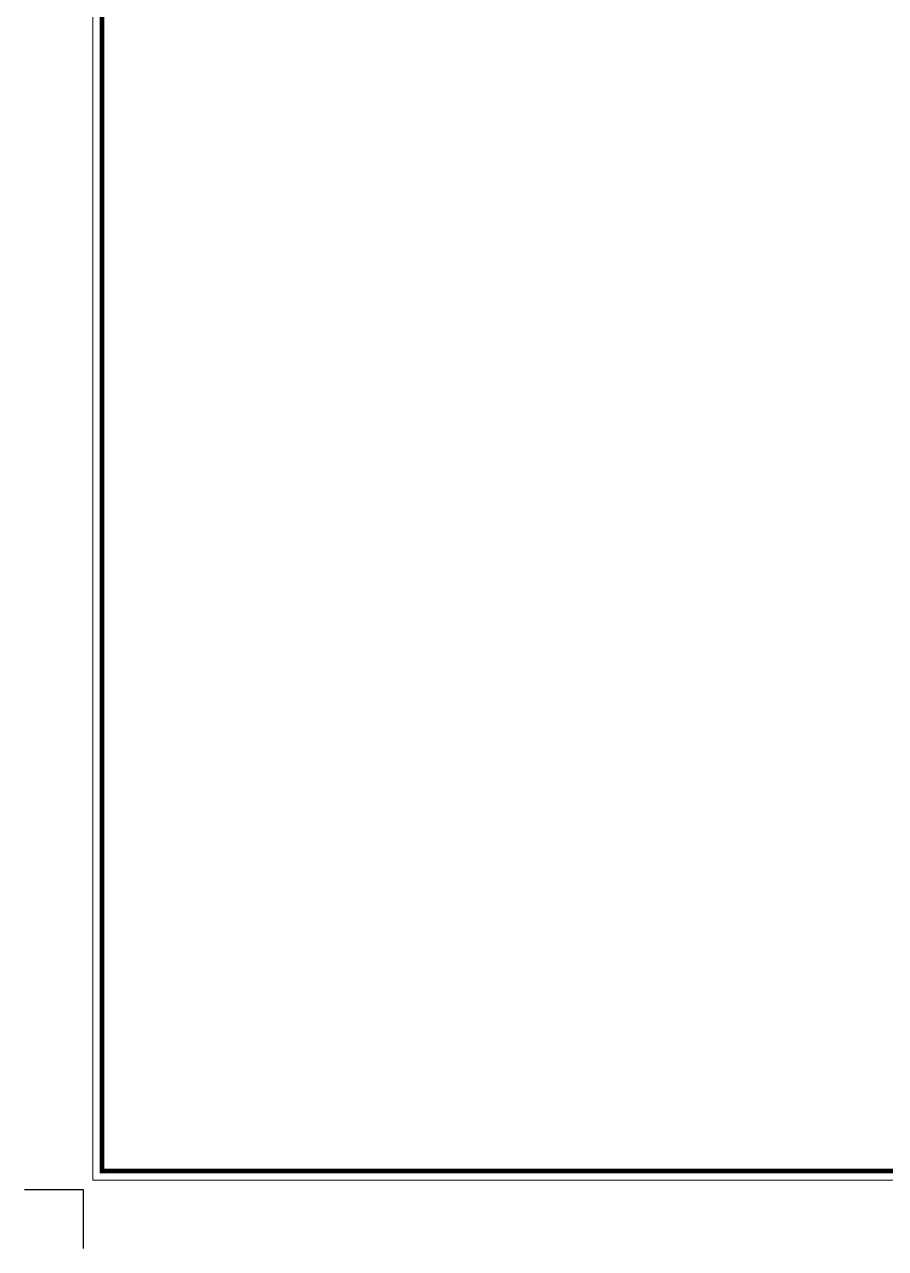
# Model space of a CAD drawing. Header units: inches. Extents: x -351 to 2582, y -266 to 144.
# Drawn here: x 156.3 to 166.85, y -78.83 to -63.83 of the extents above; entities that cross this region are included whole.
import ezdxf

# ---------------------------------------------------------------- set-up
doc = ezdxf.new("R2010")
doc.units = ezdxf.units.IN
doc.header["$MEASUREMENT"] = 0
doc.layers.add('Frame', color=43, linetype='Continuous', lineweight=9)
doc.layers.add('LOGO', color=7, linetype='Continuous')

# ---------------------------------------------------------------- blocks, each defined once
blk = doc.blocks.new('A$C7E5B4212')
at = {"layer": 'LOGO', "const_width": 0.05}
blk.add_lwpolyline([(0.832, 0.832), (41.132, 0.832), (41.132, 29.382), (0.832, 29.382)], close=True, dxfattribs=at)
at = {"layer": 'LOGO'}
blk.add_lwpolyline([(0, 0.632), (0.632, 0.632), (0.632, 0)], dxfattribs=at)
blk.add_lwpolyline([(0, 0.632), (0.632, 0.632), (0.632, 0)], dxfattribs=at)
blk = doc.blocks.new('ttwttt')
at = {"layer": 'LOGO', "color": 240, "lineweight": -2}
for p, q in [((-0.13, 37.5), (-0.13, -0.128)), ((-0.13, -0.128), (52.884, -0.128))]:
    blk.add_line(p, q, dxfattribs=at)
at = {"layer": 'LOGO', "xscale": 1.309217692210943, "yscale": 1.309217692210943, "zscale": 1.309217692210943}
blk.add_blockref('A$C7E5B4212', (-1.089, -1.089), dxfattribs=at)

msp = doc.modelspace()

# ---------------------------------------------------------------- block references
at = {"layer": 'Frame', "xscale": 0.871754405622811, "yscale": 0.871754405622811, "zscale": 0.871754405622811}
msp.add_blockref('ttwttt', (157.248, -77.878), dxfattribs=at)

doc.saveas('drawing.dxf')
